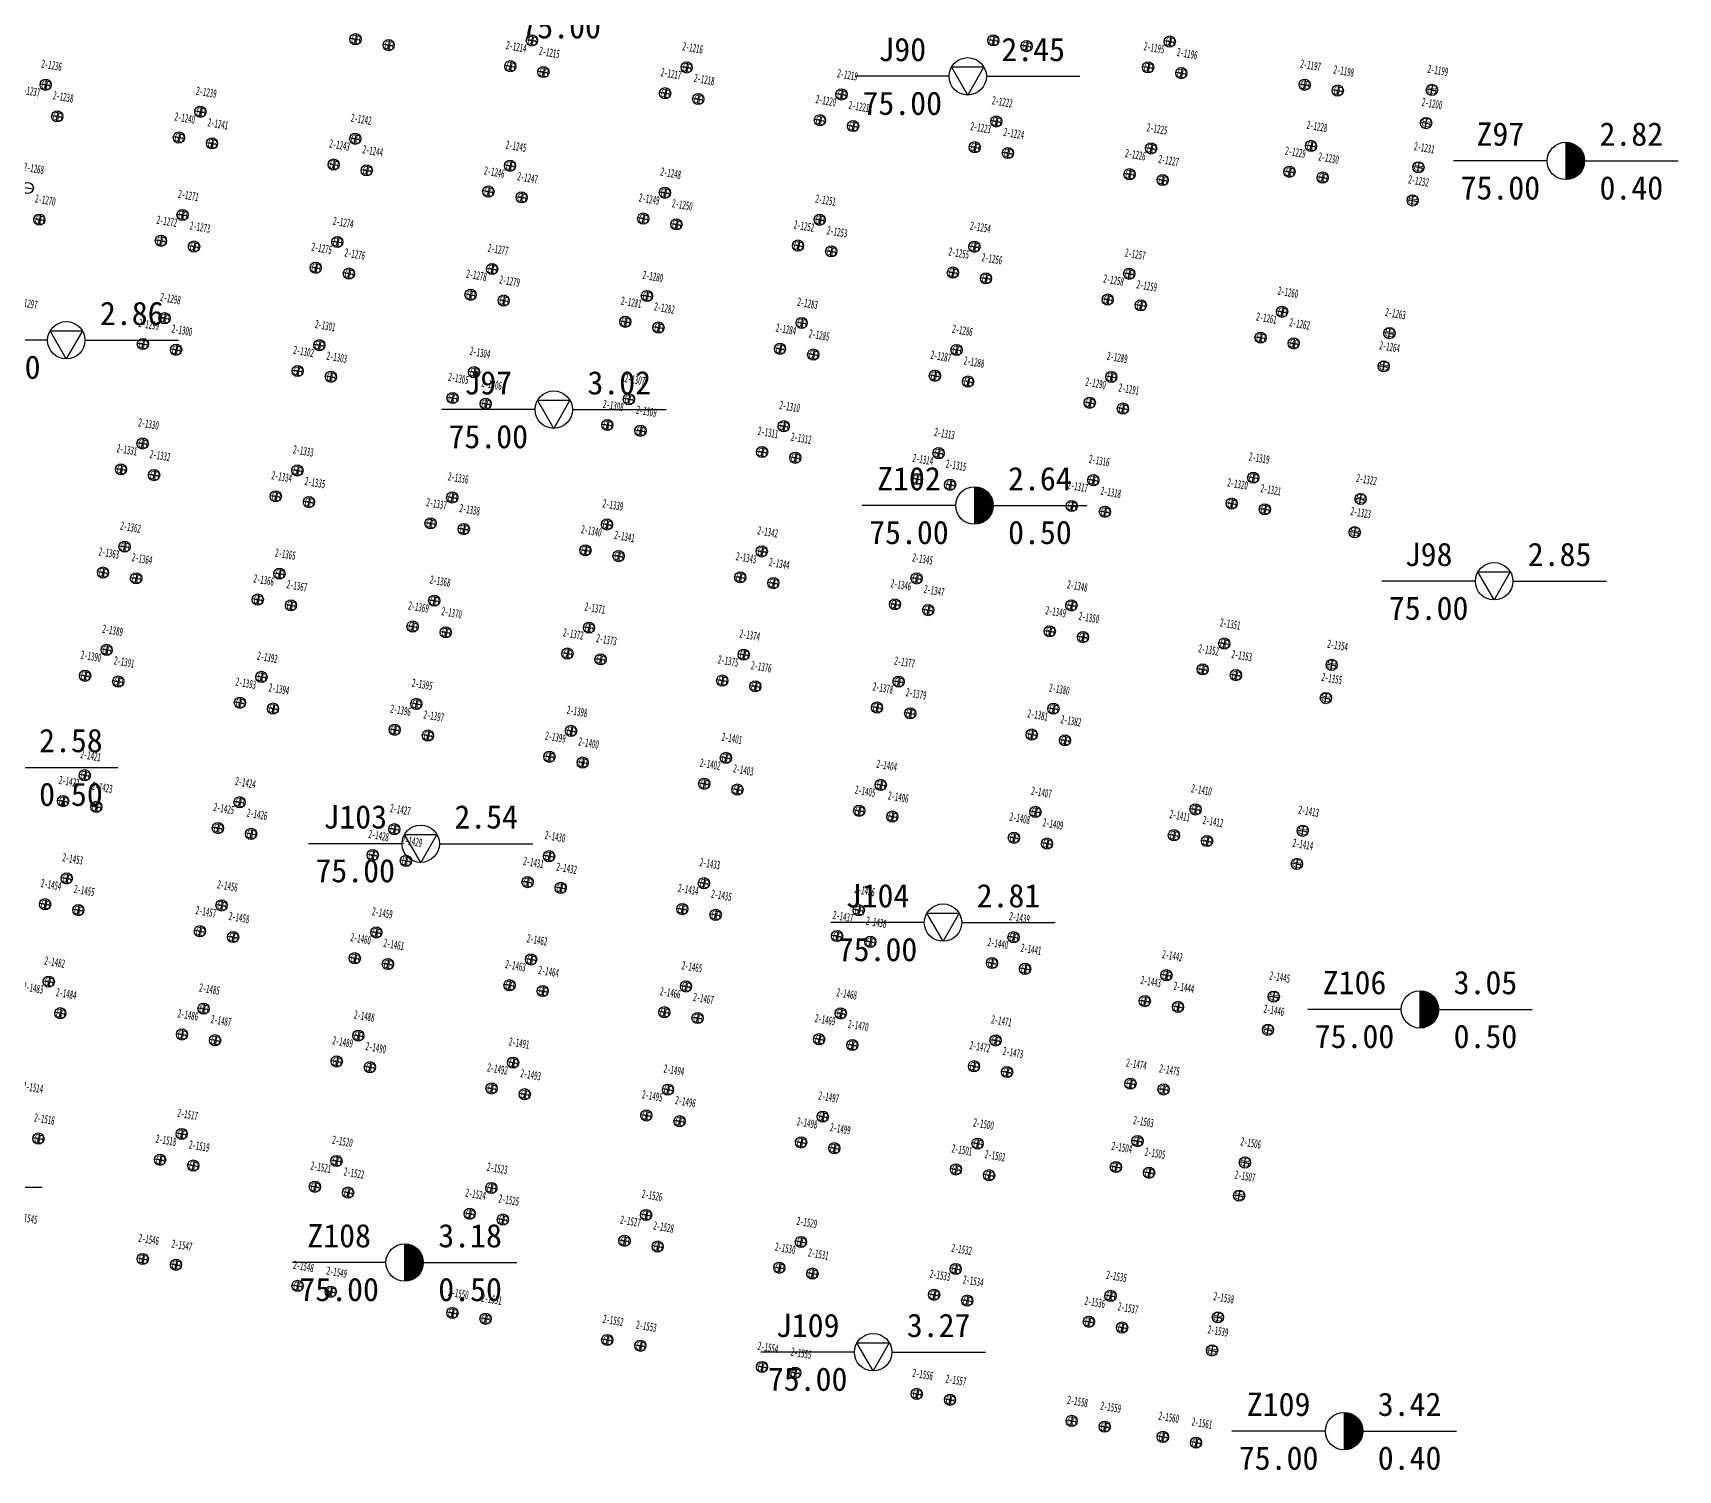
# Model space of a CAD drawing. Header units: millimetres. Extents: x 274830 to 6381169, y -2686084 to 432211.
# Drawn here: x 275245.5 to 275333.4, y 143098.9 to 143175.8 of the extents above; entities that cross this region are included whole.
import ezdxf
from ezdxf.enums import TextEntityAlignment as Align

# ---------------------------------------------------------------- set-up
doc = ezdxf.new("R2010")
doc.units = ezdxf.units.MM
doc.linetypes.add('DASHED2', pattern=[0.375, 0.25, -0.125])
doc.layers.add('_0', color=7, linetype='Continuous', lineweight=9)
doc.layers.add('ZBH', color=3, linetype='DASHED2', lineweight=20)
doc.layers.add('HOLE', color=1, linetype='Continuous')
doc.layers.add('S-FUND-PILE', color=11, linetype='Continuous')
doc.layers.add('S-ANNO-MODI-NAME', color=1, linetype='Continuous', plot=False)
doc.styles.add('ST', font='')
doc.styles.add('测量', font='', dxfattribs={"width": 0.5, "height": 600})
doc.styles.add('黑体', font='', dxfattribs={"width": 0.8})
doc.styles.get('ST').set_extended_font_data('SimSun')
doc.styles.get('测量').set_extended_font_data('SimSun')
doc.styles.get('黑体').set_extended_font_data('Microsoft YaHei')

# ---------------------------------------------------------------- blocks, each defined once
blk = doc.blocks.new('1566')
at = {"layer": 'S-FUND-PILE'}
for p, q in [((1058704, 608244), (1059304, 608244)), ((1059004, 608544), (1059004, 607944)), ((1072954, 608105), (1073554, 608105)), ((1073254, 607805), (1073254, 608405)), ((1049704, 606985), (1049704, 606385)), ((1051504, 606985), (1051504, 606385)), ((1058104, 606985), (1058104, 606385)), ((1059904, 606985), (1059904, 606385)), ((1066204, 607205), (1066804, 607205)), ((1066504, 607505), (1066504, 606905)), ((1068004, 607205), (1068604, 607205)), ((1068304, 607505), (1068304, 606905)), ((1049404, 606685), (1050004, 606685)), ((1051204, 606685), (1051804, 606685)), ((1057804, 606685), (1058404, 606685)), ((1059604, 606685), (1060204, 606685)), ((1072954, 606305), (1073554, 606305)), ((1073254, 606005), (1073254, 606605)), ((1067404, 604344), (1067404, 603744)), ((1073254, 603605), (1073254, 604205)), ((1067104, 604044), (1067704, 604044)), ((1072954, 603905), (1073554, 603905)), ((1025104, 602444), (1025704, 602444)), ((1025404, 602744), (1025404, 602144)), ((1033504, 602444), (1034104, 602444)), ((1033804, 602744), (1033804, 602144)), ((1041904, 602444), (1042504, 602444)), ((1042204, 602744), (1042204, 602144)), ((1050304, 602444), (1050904, 602444)), ((1050604, 602744), (1050604, 602144)), ((1058704, 602444), (1059304, 602444)), ((1059004, 602744), (1059004, 602144)), ((1066204, 602485), (1066804, 602485)), ((1066504, 602785), (1066504, 602185)), ((1068004, 602485), (1068604, 602485)), ((1068304, 602785), (1068304, 602185)), ((1072954, 602105), (1073554, 602105)), ((1073254, 601805), (1073254, 602405)), ((1015804, 600885), (1016404, 600885)), ((1016104, 601185), (1016104, 600585)), ((1017604, 600885), (1018204, 600885)), ((1017904, 601185), (1017904, 600585)), ((1024204, 600885), (1024804, 600885)), ((1024504, 601185), (1024504, 600585)), ((1026004, 600885), (1026604, 600885)), ((1026304, 601185), (1026304, 600585)), ((1032604, 600885), (1033204, 600885)), ((1032904, 601185), (1032904, 600585)), ((1034404, 600885), (1035004, 600885)), ((1034704, 601185), (1034704, 600585)), ((1041004, 600885), (1041604, 600885)), ((1041304, 601185), (1041304, 600585)), ((1042804, 600885), (1043404, 600885)), ((1043104, 601185), (1043104, 600585)), ((1049404, 600885), (1050004, 600885)), ((1049704, 601185), (1049704, 600585)), ((1051204, 600885), (1051804, 600885)), ((1051504, 601185), (1051504, 600585)), ((1057804, 600885), (1058404, 600885)), ((1058104, 601185), (1058104, 600585)), ((1059604, 600885), (1060204, 600885)), ((1059904, 601185), (1059904, 600585)), ((999904, 595644), (1000504, 595644)), ((1000204, 595944), (1000204, 595344)), ((1008304, 595644), (1008904, 595644)), ((1008604, 595944), (1008604, 595344)), ((1016704, 595644), (1017304, 595644)), ((1017004, 595944), (1017004, 595344)), ((1025104, 595644), (1025704, 595644)), ((1025404, 595944), (1025404, 595344)), ((1033504, 595644), (1034104, 595644)), ((1033804, 595944), (1033804, 595344)), ((1041904, 595644), (1042504, 595644)), ((1042204, 595944), (1042204, 595344)), ((1050304, 595644), (1050904, 595644)), ((1050604, 595944), (1050604, 595344)), ((1058704, 595644), (1059304, 595644)), ((1059004, 595944), (1059004, 595344)), ((1067104, 595044), (1067704, 595044)), ((1067404, 595344), (1067404, 594744)), ((1072954, 594905), (1073554, 594905)), ((1073254, 594605), (1073254, 595205)), ((1000804, 594085), (1001404, 594085)), ((1001104, 594385), (1001104, 593785)), ((1007404, 594085), (1008004, 594085)), ((1007704, 594385), (1007704, 593785)), ((1009204, 594085), (1009804, 594085)), ((1009504, 594385), (1009504, 593785)), ((1015804, 594085), (1016404, 594085)), ((1016104, 594385), (1016104, 593785)), ((1017604, 594085), (1018204, 594085)), ((1017904, 594385), (1017904, 593785)), ((1024204, 594085), (1024804, 594085)), ((1024504, 594385), (1024504, 593785)), ((1026004, 594085), (1026604, 594085)), ((1026304, 594385), (1026304, 593785)), ((1032604, 594085), (1033204, 594085)), ((1032904, 594385), (1032904, 593785)), ((1034404, 594085), (1035004, 594085)), ((1034704, 594385), (1034704, 593785)), ((1041004, 594085), (1041604, 594085)), ((1041304, 594385), (1041304, 593785)), ((1042804, 594085), (1043404, 594085)), ((1043104, 594385), (1043104, 593785)), ((1049404, 594085), (1050004, 594085)), ((1049704, 594385), (1049704, 593785)), ((1051204, 594085), (1051804, 594085)), ((1051504, 594385), (1051504, 593785)), ((1057804, 594085), (1058404, 594085)), ((1058104, 594385), (1058104, 593785)), ((1059604, 594085), (1060204, 594085)), ((1059904, 594385), (1059904, 593785)), ((1066504, 593785), (1066504, 593185)), ((1068304, 593785), (1068304, 593185)), ((1066204, 593485), (1066804, 593485)), ((1068004, 593485), (1068604, 593485)), ((1072954, 593105), (1073554, 593105)), ((1073254, 592805), (1073254, 593405)), ((1008608, 590344), (1008608, 589744)), ((1017008, 590344), (1017008, 589744)), ((1025408, 590344), (1025408, 589744)), ((1033808, 590344), (1033808, 589744)), ((1042204, 590344), (1042204, 589744)), ((1050608, 590344), (1050608, 589744)), ((1059008, 590344), (1059008, 589744)), ((999913, 590044), (1000513, 590044)), ((1008308, 590044), (1008908, 590044)), ((1016708, 590044), (1017308, 590044)), ((1025108, 590044), (1025708, 590044)), ((1033508, 590044), (1034108, 590044)), ((1041904, 590044), (1042504, 590044)), ((1050308, 590044), (1050908, 590044)), ((1058708, 590044), (1059308, 590044)), ((1000813, 588485), (1001413, 588485)), ((1001113, 588785), (1001113, 588185)), ((1007408, 588485), (1008008, 588485)), ((1007708, 588785), (1007708, 588185)), ((1009208, 588485), (1009808, 588485)), ((1009508, 588785), (1009508, 588185)), ((1015808, 588485), (1016408, 588485)), ((1016108, 588785), (1016108, 588185)), ((1017608, 588485), (1018208, 588485)), ((1017908, 588785), (1017908, 588185)), ((1024208, 588485), (1024808, 588485)), ((1024508, 588785), (1024508, 588185)), ((1026008, 588485), (1026608, 588485)), ((1026308, 588785), (1026308, 588185)), ((1032608, 588485), (1033208, 588485)), ((1032908, 588785), (1032908, 588185)), ((1034408, 588485), (1035008, 588485)), ((1034708, 588785), (1034708, 588185)), ((1041004, 588485), (1041604, 588485)), ((1041304, 588785), (1041304, 588185)), ((1042804, 588485), (1043404, 588485)), ((1043104, 588785), (1043104, 588185)), ((1049408, 588485), (1050008, 588485)), ((1049708, 588785), (1049708, 588185)), ((1051208, 588485), (1051808, 588485)), ((1051508, 588785), (1051508, 588185)), ((1057808, 588485), (1058408, 588485)), ((1058108, 588785), (1058108, 588185)), ((1059608, 588485), (1060208, 588485)), ((1059908, 588785), (1059908, 588185)), ((1067108, 586044), (1067708, 586044)), ((1067408, 586344), (1067408, 585744)), ((1072954, 585905), (1073554, 585905)), ((1073254, 585605), (1073254, 586205)), ((1008308, 584444), (1008908, 584444)), ((1008608, 584744), (1008608, 584144)), ((1016708, 584444), (1017308, 584444)), ((1017008, 584744), (1017008, 584144)), ((1025108, 584444), (1025708, 584444)), ((1025408, 584744), (1025408, 584144)), ((1033508, 584444), (1034108, 584444)), ((1033808, 584744), (1033808, 584144)), ((1041908, 584444), (1042508, 584444)), ((1042208, 584744), (1042208, 584144)), ((1050308, 584444), (1050908, 584444)), ((1050608, 584744), (1050608, 584144)), ((1058708, 584444), (1059308, 584444)), ((1059008, 584744), (1059008, 584144)), ((1066208, 584485), (1066808, 584485)), ((1066508, 584785), (1066508, 584185)), ((1068008, 584485), (1068608, 584485)), ((1068308, 584785), (1068308, 584185)), ((1072954, 584105), (1073554, 584105)), ((1073254, 583805), (1073254, 584405)), ((1007708, 583185), (1007708, 582585)), ((1009508, 583185), (1009508, 582585)), ((1016108, 583185), (1016108, 582585)), ((1017908, 583185), (1017908, 582585)), ((1024508, 583185), (1024508, 582585)), ((1026308, 583185), (1026308, 582585)), ((1032908, 583185), (1032908, 582585)), ((1034708, 583185), (1034708, 582585)), ((1041308, 583185), (1041308, 582585)), ((1043108, 583185), (1043108, 582585)), ((1049708, 583185), (1049708, 582585)), ((1051508, 583185), (1051508, 582585)), ((1058108, 583185), (1058108, 582585)), ((1059908, 583185), (1059908, 582585)), ((1007408, 582885), (1008008, 582885)), ((1009208, 582885), (1009808, 582885)), ((1015808, 582885), (1016408, 582885)), ((1017608, 582885), (1018208, 582885)), ((1024208, 582885), (1024808, 582885)), ((1026008, 582885), (1026608, 582885)), ((1032608, 582885), (1033208, 582885)), ((1034408, 582885), (1035008, 582885)), ((1041008, 582885), (1041608, 582885)), ((1042808, 582885), (1043408, 582885)), ((1049408, 582885), (1050008, 582885)), ((1051208, 582885), (1051808, 582885)), ((1057808, 582885), (1058408, 582885)), ((1059608, 582885), (1060208, 582885)), ((1008604, 577944), (1008604, 577344)), ((1017004, 577944), (1017004, 577344)), ((1025404, 577944), (1025404, 577344)), ((1033804, 577944), (1033804, 577344)), ((1042204, 577944), (1042204, 577344)), ((1050604, 577944), (1050604, 577344)), ((1059004, 577944), (1059004, 577344)), ((1008304, 577644), (1008904, 577644)), ((1016704, 577644), (1017304, 577644)), ((1025104, 577644), (1025704, 577644)), ((1033504, 577644), (1034104, 577644)), ((1041904, 577644), (1042504, 577644)), ((1050304, 577644), (1050904, 577644)), ((1058704, 577644), (1059304, 577644)), ((1067104, 577044), (1067704, 577044)), ((1067404, 577344), (1067404, 576744)), ((1073254, 576605), (1073254, 577205)), ((1007404, 576085), (1008004, 576085)), ((1007704, 576385), (1007704, 575785)), ((1009204, 576085), (1009804, 576085)), ((1009504, 576385), (1009504, 575785)), ((1015804, 576085), (1016404, 576085)), ((1016104, 576385), (1016104, 575785)), ((1017604, 576085), (1018204, 576085)), ((1017904, 576385), (1017904, 575785)), ((1024204, 576085), (1024804, 576085)), ((1024504, 576385), (1024504, 575785)), ((1026004, 576085), (1026604, 576085)), ((1026304, 576385), (1026304, 575785)), ((1032604, 576085), (1033204, 576085)), ((1032904, 576385), (1032904, 575785)), ((1034404, 576085), (1035004, 576085)), ((1034704, 576385), (1034704, 575785)), ((1041004, 576085), (1041604, 576085)), ((1041304, 576385), (1041304, 575785)), ((1042804, 576085), (1043404, 576085)), ((1043104, 576385), (1043104, 575785)), ((1049404, 576085), (1050004, 576085)), ((1049704, 576385), (1049704, 575785)), ((1051204, 576085), (1051804, 576085)), ((1051504, 576385), (1051504, 575785)), ((1057804, 576085), (1058404, 576085)), ((1058104, 576385), (1058104, 575785)), ((1059604, 576085), (1060204, 576085)), ((1059904, 576385), (1059904, 575785)), ((1072954, 576905), (1073554, 576905)), ((1066204, 575485), (1066804, 575485)), ((1066504, 575785), (1066504, 575185)), ((1068004, 575485), (1068604, 575485)), ((1068304, 575785), (1068304, 575185)), ((1073254, 574805), (1073254, 575405)), ((1072954, 575105), (1073554, 575105)), ((1008304, 572044), (1008904, 572044)), ((1008604, 572344), (1008604, 571744)), ((1016704, 572044), (1017304, 572044)), ((1017004, 572344), (1017004, 571744)), ((1025104, 572044), (1025704, 572044)), ((1025404, 572344), (1025404, 571744)), ((1033504, 572044), (1034104, 572044)), ((1033804, 572344), (1033804, 571744)), ((1041904, 572044), (1042504, 572044)), ((1042204, 572344), (1042204, 571744)), ((1050304, 572044), (1050904, 572044)), ((1050604, 572344), (1050604, 571744)), ((1058704, 572044), (1059304, 572044)), ((1059004, 572344), (1059004, 571744)), ((1007704, 570785), (1007704, 570185)), ((1009504, 570785), (1009504, 570185)), ((1016104, 570785), (1016104, 570185)), ((1017904, 570785), (1017904, 570185)), ((1024504, 570785), (1024504, 570185)), ((1026304, 570785), (1026304, 570185)), ((1032904, 570785), (1032904, 570185)), ((1034704, 570785), (1034704, 570185)), ((1041304, 570785), (1041304, 570185)), ((1043104, 570785), (1043104, 570185)), ((1049704, 570785), (1049704, 570185)), ((1051504, 570785), (1051504, 570185)), ((1058104, 570785), (1058104, 570185)), ((1059904, 570785), (1059904, 570185)), ((1007404, 570485), (1008004, 570485)), ((1009204, 570485), (1009804, 570485)), ((1015804, 570485), (1016404, 570485)), ((1017604, 570485), (1018204, 570485)), ((1024204, 570485), (1024804, 570485)), ((1026004, 570485), (1026604, 570485)), ((1032604, 570485), (1033204, 570485)), ((1034404, 570485), (1035004, 570485)), ((1041004, 570485), (1041604, 570485)), ((1042804, 570485), (1043404, 570485)), ((1049404, 570485), (1050004, 570485)), ((1051204, 570485), (1051804, 570485)), ((1057804, 570485), (1058404, 570485)), ((1059604, 570485), (1060204, 570485)), ((1067413, 568344), (1067413, 567744)), ((1073254, 567605), (1073254, 568205)), ((1067113, 568044), (1067713, 568044)), ((1072954, 567905), (1073554, 567905)), ((1008308, 566444), (1008908, 566444)), ((1008608, 566744), (1008608, 566144)), ((1016708, 566444), (1017308, 566444)), ((1017008, 566744), (1017008, 566144)), ((1025108, 566444), (1025708, 566444)), ((1025408, 566744), (1025408, 566144)), ((1033508, 566444), (1034108, 566444)), ((1033808, 566744), (1033808, 566144)), ((1041908, 566444), (1042508, 566444)), ((1042208, 566744), (1042208, 566144)), ((1050313, 566444), (1050913, 566444)), ((1050613, 566744), (1050613, 566144)), ((1058708, 566444), (1059308, 566444)), ((1059008, 566744), (1059008, 566144)), ((1066213, 566485), (1066813, 566485)), ((1066513, 566785), (1066513, 566185)), ((1068013, 566485), (1068613, 566485)), ((1068313, 566785), (1068313, 566185)), ((1073254, 565805), (1073254, 566405)), ((1072954, 566105), (1073554, 566105)), ((1007408, 564885), (1008008, 564885)), ((1007708, 565185), (1007708, 564585)), ((1009208, 564885), (1009808, 564885)), ((1009508, 565185), (1009508, 564585)), ((1015808, 564885), (1016408, 564885)), ((1016108, 565185), (1016108, 564585)), ((1017608, 564885), (1018208, 564885)), ((1017908, 565185), (1017908, 564585)), ((1024208, 564885), (1024808, 564885)), ((1024508, 565185), (1024508, 564585)), ((1026008, 564885), (1026608, 564885)), ((1026308, 565185), (1026308, 564585)), ((1032608, 564885), (1033208, 564885)), ((1032908, 565185), (1032908, 564585)), ((1034408, 564885), (1035008, 564885)), ((1034708, 565185), (1034708, 564585)), ((1041008, 564885), (1041608, 564885)), ((1041308, 565185), (1041308, 564585)), ((1042808, 564885), (1043408, 564885)), ((1043108, 565185), (1043108, 564585)), ((1049413, 564885), (1050013, 564885)), ((1049713, 565185), (1049713, 564585)), ((1051213, 564885), (1051813, 564885)), ((1051513, 565185), (1051513, 564585)), ((1057808, 564885), (1058408, 564885)), ((1058108, 565185), (1058108, 564585)), ((1059608, 564885), (1060208, 564885)), ((1059908, 565185), (1059908, 564585)), ((1008304, 559644), (1008904, 559644)), ((1008604, 559944), (1008604, 559344)), ((1016704, 559644), (1017304, 559644)), ((1017004, 559944), (1017004, 559344)), ((1025104, 559644), (1025704, 559644)), ((1025404, 559944), (1025404, 559344)), ((1033504, 559644), (1034104, 559644)), ((1033804, 559944), (1033804, 559344)), ((1041904, 559644), (1042504, 559644)), ((1042204, 559944), (1042204, 559344)), ((1050304, 559644), (1050904, 559644)), ((1050604, 559944), (1050604, 559344)), ((1058704, 559644), (1059304, 559644)), ((1059004, 559944), (1059004, 559344)), ((1067404, 559344), (1067404, 558744)), ((1067104, 559044), (1067704, 559044)), ((1072954, 558905), (1073554, 558905)), ((1073254, 558605), (1073254, 559205)), ((1007404, 558085), (1008004, 558085)), ((1007704, 558385), (1007704, 557785)), ((1009204, 558085), (1009804, 558085)), ((1009504, 558385), (1009504, 557785)), ((1015804, 558085), (1016404, 558085)), ((1016104, 558385), (1016104, 557785)), ((1017604, 558085), (1018204, 558085)), ((1017904, 558385), (1017904, 557785)), ((1024204, 558085), (1024804, 558085)), ((1024504, 558385), (1024504, 557785)), ((1026004, 558085), (1026604, 558085)), ((1026304, 558385), (1026304, 557785)), ((1032604, 558085), (1033204, 558085)), ((1032904, 558385), (1032904, 557785)), ((1034404, 558085), (1035004, 558085)), ((1034704, 558385), (1034704, 557785)), ((1041004, 558085), (1041604, 558085)), ((1041304, 558385), (1041304, 557785)), ((1042804, 558085), (1043404, 558085)), ((1043104, 558385), (1043104, 557785)), ((1049404, 558085), (1050004, 558085)), ((1049704, 558385), (1049704, 557785)), ((1051204, 558085), (1051804, 558085)), ((1051504, 558385), (1051504, 557785)), ((1057804, 558085), (1058404, 558085)), ((1058104, 558385), (1058104, 557785)), ((1059604, 558085), (1060204, 558085)), ((1059904, 558385), (1059904, 557785)), ((1066504, 557785), (1066504, 557185)), ((1068304, 557785), (1068304, 557185)), ((1066204, 557485), (1066804, 557485)), ((1068004, 557485), (1068604, 557485)), ((1072954, 557105), (1073554, 557105)), ((1073254, 556805), (1073254, 557405)), ((1008604, 554344), (1008604, 553744)), ((1017004, 554344), (1017004, 553744)), ((1025404, 554344), (1025404, 553744)), ((1033804, 554344), (1033804, 553744)), ((1042204, 554344), (1042204, 553744)), ((1050604, 554344), (1050604, 553744)), ((1059004, 554344), (1059004, 553744)), ((1008304, 554044), (1008904, 554044)), ((1016704, 554044), (1017304, 554044)), ((1025104, 554044), (1025704, 554044)), ((1033504, 554044), (1034104, 554044)), ((1041904, 554044), (1042504, 554044)), ((1050304, 554044), (1050904, 554044)), ((1058704, 554044), (1059304, 554044)), ((1066504, 553305), (1066504, 552705)), ((1068304, 553305), (1068304, 552705)), ((1007404, 552485), (1008004, 552485)), ((1007704, 552785), (1007704, 552185)), ((1009204, 552485), (1009804, 552485)), ((1009504, 552785), (1009504, 552185)), ((1015804, 552485), (1016404, 552485)), ((1016104, 552785), (1016104, 552185)), ((1017604, 552485), (1018204, 552485)), ((1017904, 552785), (1017904, 552185)), ((1024204, 552485), (1024804, 552485)), ((1024504, 552785), (1024504, 552185)), ((1026004, 552485), (1026604, 552485)), ((1026304, 552785), (1026304, 552185)), ((1032604, 552485), (1033204, 552485)), ((1032904, 552785), (1032904, 552185)), ((1034404, 552485), (1035004, 552485)), ((1034704, 552785), (1034704, 552185)), ((1041004, 552485), (1041604, 552485)), ((1041304, 552785), (1041304, 552185)), ((1042804, 552485), (1043404, 552485)), ((1043104, 552785), (1043104, 552185)), ((1049404, 552485), (1050004, 552485)), ((1049704, 552785), (1049704, 552185)), ((1051204, 552485), (1051804, 552485)), ((1051504, 552785), (1051504, 552185)), ((1057804, 552485), (1058404, 552485)), ((1058104, 552785), (1058104, 552185)), ((1059604, 552485), (1060204, 552485)), ((1059904, 552785), (1059904, 552185)), ((1066204, 553005), (1066804, 553005)), ((1068004, 553005), (1068604, 553005)), ((1067104, 550044), (1067704, 550044)), ((1067404, 550344), (1067404, 549744)), ((1072954, 549905), (1073554, 549905)), ((1073254, 549605), (1073254, 550205)), ((1066504, 548785), (1066504, 548185)), ((1068304, 548785), (1068304, 548185)), ((1008304, 548444), (1008904, 548444)), ((1008604, 548744), (1008604, 548144)), ((1016704, 548444), (1017304, 548444)), ((1017004, 548744), (1017004, 548144)), ((1025104, 548444), (1025704, 548444)), ((1025404, 548744), (1025404, 548144)), ((1033504, 548444), (1034104, 548444)), ((1033804, 548744), (1033804, 548144)), ((1041904, 548444), (1042504, 548444)), ((1042204, 548744), (1042204, 548144)), ((1050304, 548444), (1050904, 548444)), ((1050604, 548744), (1050604, 548144)), ((1058704, 548444), (1059304, 548444)), ((1059004, 548744), (1059004, 548144)), ((1066204, 548485), (1066804, 548485)), ((1068004, 548485), (1068604, 548485)), ((1072954, 548105), (1073554, 548105)), ((1073254, 547805), (1073254, 548405)), ((1009504, 547185), (1009504, 546585)), ((1016104, 547185), (1016104, 546585)), ((1017904, 547185), (1017904, 546585)), ((1024504, 547185), (1024504, 546585)), ((1026304, 547185), (1026304, 546585)), ((1032904, 547185), (1032904, 546585)), ((1034704, 547185), (1034704, 546585)), ((1041304, 547185), (1041304, 546585)), ((1043104, 547185), (1043104, 546585)), ((1049704, 547185), (1049704, 546585)), ((1051504, 547185), (1051504, 546585)), ((1058104, 547185), (1058104, 546585)), ((1059904, 547185), (1059904, 546585)), ((1009204, 546885), (1009804, 546885)), ((1015804, 546885), (1016404, 546885)), ((1017604, 546885), (1018204, 546885)), ((1024204, 546885), (1024804, 546885)), ((1026004, 546885), (1026604, 546885)), ((1032604, 546885), (1033204, 546885)), ((1034404, 546885), (1035004, 546885)), ((1041004, 546885), (1041604, 546885)), ((1042804, 546885), (1043404, 546885)), ((1049404, 546885), (1050004, 546885)), ((1051204, 546885), (1051804, 546885)), ((1057804, 546885), (1058404, 546885)), ((1059604, 546885), (1060204, 546885)), ((1017004, 541944), (1017004, 541344)), ((1025404, 541944), (1025404, 541344)), ((1033804, 541944), (1033804, 541344)), ((1042204, 541944), (1042204, 541344)), ((1050604, 541944), (1050604, 541344)), ((1059004, 541944), (1059004, 541344)), ((1067404, 541944), (1067404, 541344)), ((1073254, 541205), (1073254, 541805)), ((1016704, 541644), (1017304, 541644)), ((1025104, 541644), (1025704, 541644)), ((1033504, 541644), (1034104, 541644)), ((1041904, 541644), (1042504, 541644)), ((1050304, 541644), (1050904, 541644)), ((1058704, 541644), (1059304, 541644)), ((1067104, 541644), (1067704, 541644)), ((1072954, 541505), (1073554, 541505)), ((1009204, 540085), (1009804, 540085)), ((1009504, 540385), (1009504, 539785)), ((1015804, 540085), (1016404, 540085)), ((1016104, 540385), (1016104, 539785)), ((1017604, 540085), (1018204, 540085)), ((1017904, 540385), (1017904, 539785)), ((1024204, 540085), (1024804, 540085)), ((1024504, 540385), (1024504, 539785)), ((1026004, 540085), (1026604, 540085)), ((1026304, 540385), (1026304, 539785)), ((1032604, 540085), (1033204, 540085)), ((1032904, 540385), (1032904, 539785)), ((1034404, 540085), (1035004, 540085)), ((1034704, 540385), (1034704, 539785)), ((1041004, 540085), (1041604, 540085)), ((1041304, 540385), (1041304, 539785)), ((1042804, 540085), (1043404, 540085)), ((1043104, 540385), (1043104, 539785)), ((1049404, 540085), (1050004, 540085)), ((1049704, 540385), (1049704, 539785)), ((1051204, 540085), (1051804, 540085)), ((1051504, 540385), (1051504, 539785)), ((1057804, 540085), (1058404, 540085)), ((1058104, 540385), (1058104, 539785)), ((1059604, 540085), (1060204, 540085)), ((1059904, 540385), (1059904, 539785)), ((1066204, 540085), (1066804, 540085)), ((1066504, 540385), (1066504, 539785)), ((1068004, 540085), (1068604, 540085)), ((1068304, 540385), (1068304, 539785)), ((1073254, 539405), (1073254, 540005)), ((1072954, 539705), (1073554, 539705)), ((1016104, 535005), (1016104, 534405)), ((1017904, 535005), (1017904, 534405)), ((1024504, 535005), (1024504, 534405)), ((1026304, 535005), (1026304, 534405)), ((1032904, 535004), (1032904, 534404)), ((1034704, 535004), (1034704, 534404)), ((1041304, 535004), (1041304, 534404)), ((1043104, 535004), (1043104, 534404)), ((1049704, 535004), (1049704, 534404)), ((1051504, 535004), (1051504, 534404)), ((1058104, 535005), (1058104, 534405)), ((1059904, 535005), (1059904, 534405)), ((1066504, 535005), (1066504, 534405)), ((1068304, 535005), (1068304, 534405)), ((1071454, 535005), (1071454, 534405)), ((1073254, 535005), (1073254, 534405)), ((1015804, 534705), (1016404, 534705)), ((1017604, 534705), (1018204, 534705)), ((1024204, 534705), (1024804, 534705)), ((1026004, 534705), (1026604, 534705)), ((1032604, 534704), (1033204, 534704)), ((1034404, 534704), (1035004, 534704)), ((1041004, 534704), (1041604, 534704)), ((1042804, 534704), (1043404, 534704)), ((1049404, 534704), (1050004, 534704)), ((1051204, 534704), (1051804, 534704)), ((1057804, 534705), (1058404, 534705)), ((1059604, 534705), (1060204, 534705)), ((1066204, 534705), (1066804, 534705)), ((1068004, 534705), (1068604, 534705)), ((1071154, 534705), (1071754, 534705)), ((1072954, 534705), (1073554, 534705))]:
    blk.add_line(p, q, dxfattribs=at)
for centre in [(1059004, 608244), (1073254, 608105), (1049704, 606685), (1051504, 606685), (1058104, 606685), (1059904, 606685), (1066504, 607205), (1068304, 607205), (1073254, 606305), (1067404, 604044), (1073254, 603905), (1025404, 602444), (1033804, 602444), (1042204, 602444), (1050604, 602444), (1059004, 602444), (1066504, 602485), (1068304, 602485), (1073254, 602105), (1016104, 600885), (1017904, 600885), (1024504, 600885), (1026304, 600885), (1032904, 600885), (1034704, 600885), (1041304, 600885), (1043104, 600885), (1049704, 600885), (1051504, 600885), (1058104, 600885), (1059904, 600885), (1000204, 595644), (1008604, 595644), (1017004, 595644), (1025404, 595644), (1033804, 595644), (1042204, 595644), (1050604, 595644), (1059004, 595644), (1067404, 595044), (1073254, 594905), (1001104, 594085), (1007704, 594085), (1009504, 594085), (1016104, 594085), (1017904, 594085), (1024504, 594085), (1026304, 594085), (1032904, 594085), (1034704, 594085), (1041304, 594085), (1043104, 594085), (1049704, 594085), (1051504, 594085), (1058104, 594085), (1059904, 594085), (1066504, 593485), (1068304, 593485), (1073254, 593105), (1000213, 590044), (1008608, 590044), (1017008, 590044), (1025408, 590044), (1033808, 590044), (1042204, 590044), (1050608, 590044), (1059008, 590044), (1001113, 588485), (1007708, 588485), (1009508, 588485), (1016108, 588485), (1017908, 588485), (1024508, 588485), (1026308, 588485), (1032908, 588485), (1034708, 588485), (1041304, 588485), (1043104, 588485), (1049708, 588485), (1051508, 588485), (1058108, 588485), (1059908, 588485), (1067408, 586044), (1073254, 585905), (1008608, 584444), (1017008, 584444), (1025408, 584444), (1033808, 584444), (1042208, 584444), (1050608, 584444), (1059008, 584444), (1066508, 584485), (1068308, 584485), (1073254, 584105), (1007708, 582885), (1009508, 582885), (1016108, 582885), (1017908, 582885), (1024508, 582885), (1026308, 582885), (1032908, 582885), (1034708, 582885), (1041308, 582885), (1043108, 582885), (1049708, 582885), (1051508, 582885), (1058108, 582885), (1059908, 582885), (1008604, 577644), (1017004, 577644), (1025404, 577644), (1033804, 577644), (1042204, 577644), (1050604, 577644), (1059004, 577644), (1067404, 577044), (1073254, 576905), (1007704, 576085), (1009504, 576085), (1016104, 576085), (1017904, 576085), (1024504, 576085), (1026304, 576085), (1032904, 576085), (1034704, 576085), (1041304, 576085), (1043104, 576085), (1049704, 576085), (1051504, 576085), (1058104, 576085), (1059904, 576085), (1066504, 575485), (1068304, 575485), (1073254, 575105), (1008604, 572044), (1017004, 572044), (1025404, 572044), (1033804, 572044), (1042204, 572044), (1050604, 572044), (1059004, 572044), (1007704, 570485), (1009504, 570485), (1016104, 570485), (1017904, 570485), (1024504, 570485), (1026304, 570485), (1032904, 570485), (1034704, 570485), (1041304, 570485), (1043104, 570485), (1049704, 570485), (1051504, 570485), (1058104, 570485), (1059904, 570485), (1067413, 568044), (1073254, 567905), (1008608, 566444), (1017008, 566444), (1025408, 566444), (1033808, 566444), (1042208, 566444), (1050613, 566444), (1059008, 566444), (1066513, 566485), (1068313, 566485), (1073254, 566105), (1007708, 564885), (1009508, 564885), (1016108, 564885), (1017908, 564885), (1024508, 564885), (1026308, 564885), (1032908, 564885), (1034708, 564885), (1041308, 564885), (1043108, 564885), (1049713, 564885), (1051513, 564885), (1058108, 564885), (1059908, 564885), (1008604, 559644), (1017004, 559644), (1025404, 559644), (1033804, 559644), (1042204, 559644), (1050604, 559644), (1059004, 559644), (1067404, 559044), (1073254, 558905), (1007704, 558085), (1009504, 558085), (1016104, 558085), (1017904, 558085), (1024504, 558085), (1026304, 558085), (1032904, 558085), (1034704, 558085), (1041304, 558085), (1043104, 558085), (1049704, 558085), (1051504, 558085), (1058104, 558085), (1059904, 558085), (1066504, 557485), (1068304, 557485), (1073254, 557105), (1008604, 554044), (1017004, 554044), (1025404, 554044), (1033804, 554044), (1042204, 554044), (1050604, 554044), (1059004, 554044), (1066504, 553005), (1068304, 553005), (1007704, 552485), (1009504, 552485), (1016104, 552485), (1017904, 552485), (1024504, 552485), (1026304, 552485), (1032904, 552485), (1034704, 552485), (1041304, 552485), (1043104, 552485), (1049704, 552485), (1051504, 552485), (1058104, 552485), (1059904, 552485), (1067404, 550044), (1073254, 549905), (1066504, 548485), (1068304, 548485), (1008604, 548444), (1017004, 548444), (1025404, 548444), (1033804, 548444), (1042204, 548444), (1050604, 548444), (1059004, 548444), (1073254, 548105), (1009504, 546885), (1016104, 546885), (1017904, 546885), (1024504, 546885), (1026304, 546885), (1032904, 546885), (1034704, 546885), (1041304, 546885), (1043104, 546885), (1049704, 546885), (1051504, 546885), (1058104, 546885), (1059904, 546885), (1017004, 541644), (1025404, 541644), (1033804, 541644), (1042204, 541644), (1050604, 541644), (1059004, 541644), (1067404, 541644), (1073254, 541505), (1009504, 540085), (1016104, 540085), (1017904, 540085), (1024504, 540085), (1026304, 540085), (1032904, 540085), (1034704, 540085), (1041304, 540085), (1043104, 540085), (1049704, 540085), (1051504, 540085), (1058104, 540085), (1059904, 540085), (1066504, 540085), (1068304, 540085), (1073254, 539705), (1016104, 534705), (1017904, 534705), (1024504, 534705), (1026304, 534705), (1032904, 534704), (1034704, 534704), (1041304, 534704), (1043104, 534704), (1049704, 534704), (1051504, 534704), (1058104, 534705), (1059904, 534705), (1066504, 534705), (1068304, 534705), (1071454, 534705), (1073254, 534705)]:
    blk.add_circle(centre, 300, dxfattribs=at)
at = {"layer": 'S-FUND-PILE', "style": '黑体', "width": 0.7}
for p in [(1058783, 608010), (1049483, 606450), (1051283, 606450), (1057883, 606450), (1059683, 606450), (1066283, 606970), (1068083, 606970), (1067183, 603810), (1025183, 602210), (1033583, 602210), (1041983, 602210), (1050383, 602210), (1058783, 602210), (1066283, 602250), (1068083, 602250), (1015883, 600650), (1017683, 600650), (1024283, 600650), (1026083, 600650), (1032683, 600650), (1034483, 600650), (1041083, 600650), (1042883, 600650), (1049483, 600650), (1051283, 600650), (1057883, 600650), (1059683, 600650), (999983, 595410), (1008383, 595410), (1016783, 595410), (1025183, 595410), (1033582, 595410), (1041982, 595410), (1050383, 595410), (1058783, 595410), (1067183, 594810), (1000883, 593850), (1007483, 593850), (1009283, 593850), (1015883, 593850), (1017683, 593850), (1024283, 593850), (1026083, 593850), (1032682, 593850), (1034482, 593850), (1041082, 593850), (1042882, 593850), (1049483, 593850), (1051283, 593850), (1057883, 593850), (1059683, 593850), (1066283, 593250), (1068083, 593250), (1008386, 589810), (1016786, 589810), (1025186, 589810), (1033586, 589810), (1041982, 589810), (1050386, 589810), (1058786, 589810), (1000892, 588250), (1007486, 588250), (1009286, 588250), (1015886, 588250), (1017686, 588250), (1024286, 588250), (1026086, 588250), (1032686, 588250), (1034486, 588250), (1041082, 588250), (1042882, 588250), (1049486, 588250), (1051286, 588250), (1057886, 588250), (1059686, 588250), (1067186, 585810), (1008386, 584210), (1016786, 584210), (1025186, 584210), (1033586, 584210), (1041986, 584210), (1050386, 584210), (1058786, 584210), (1066286, 584250), (1068086, 584250), (1007486, 582650), (1009286, 582650), (1015886, 582650), (1017686, 582650), (1024286, 582650), (1026086, 582650), (1032686, 582650), (1034486, 582650), (1041086, 582650), (1042886, 582650), (1049486, 582650), (1051286, 582650), (1057886, 582650), (1059686, 582650), (1008383, 577410), (1016783, 577410), (1025183, 577410), (1033583, 577410), (1041983, 577410), (1050383, 577410), (1058783, 577410), (1067183, 576810), (1007483, 575850), (1009283, 575850), (1015883, 575850), (1017683, 575850), (1024283, 575850), (1026083, 575850), (1032683, 575850), (1034483, 575850), (1041083, 575850), (1042883, 575850), (1049483, 575850), (1051283, 575850), (1057883, 575850), (1059683, 575850), (1066283, 575250), (1068083, 575250), (1008383, 571810), (1016783, 571810), (1025183, 571810), (1033583, 571810), (1041983, 571810), (1050383, 571810), (1058783, 571810), (1007483, 570250), (1009283, 570250), (1015883, 570250), (1017683, 570250), (1024283, 570250), (1026083, 570250), (1032683, 570250), (1034483, 570250), (1041083, 570250), (1042883, 570250), (1049483, 570250), (1051283, 570250), (1057883, 570250), (1059683, 570250), (1067192, 567810), (1008386, 566210), (1016786, 566210), (1025186, 566210), (1033586, 566210), (1041986, 566210), (1050392, 566210), (1058786, 566210), (1066292, 566250), (1068092, 566250), (1007486, 564650), (1009286, 564650), (1015886, 564650), (1017686, 564650), (1024286, 564650), (1026086, 564650), (1032686, 564650), (1034486, 564650), (1041086, 564650), (1042886, 564650), (1049492, 564650), (1051292, 564650), (1057886, 564650), (1059686, 564650), (1008383, 559410), (1016783, 559410), (1025183, 559410), (1033583, 559410), (1041983, 559410), (1050383, 559410), (1058783, 559410), (1067183, 558810), (1007483, 557850), (1009283, 557850), (1015883, 557850), (1017683, 557850), (1024283, 557850), (1026083, 557850), (1032683, 557850), (1034483, 557850), (1041083, 557850), (1042883, 557850), (1049483, 557850), (1051283, 557850), (1057883, 557850), (1059683, 557850), (1066283, 557250), (1068083, 557250), (1008383, 553810), (1016783, 553810), (1025183, 553810), (1033583, 553810), (1041983, 553810), (1050383, 553810), (1058783, 553810), (1066283, 552770), (1068083, 552770), (1007483, 552250), (1009283, 552250), (1015883, 552250), (1017683, 552250), (1024283, 552250), (1026083, 552250), (1032683, 552250), (1034483, 552250), (1041083, 552250), (1042883, 552250), (1049483, 552250), (1051283, 552250), (1057883, 552250), (1059683, 552250), (1067183, 549810), (1008383, 548210), (1016783, 548210), (1025183, 548210), (1033583, 548210), (1041983, 548210), (1050383, 548210), (1058783, 548210), (1066283, 548250), (1068083, 548250), (1009283, 546650), (1015883, 546650), (1017683, 546650), (1024283, 546650), (1026083, 546650), (1032683, 546650), (1034483, 546650), (1041083, 546650), (1042883, 546650), (1049483, 546650), (1051283, 546650), (1057883, 546650), (1059683, 546650), (1016783, 541410), (1025183, 541410), (1033583, 541410), (1041983, 541410), (1050383, 541410), (1058783, 541410), (1067183, 541410), (1009283, 539850), (1015883, 539850), (1017683, 539850), (1024283, 539850), (1026083, 539850), (1032683, 539850), (1034483, 539850), (1041083, 539850), (1042883, 539850), (1049483, 539850), (1051283, 539850), (1057883, 539850), (1059683, 539850), (1066283, 539850), (1068083, 539850), (1015883, 534470), (1017683, 534470), (1024283, 534470), (1026083, 534470), (1032683, 534470), (1034483, 534470), (1041083, 534470), (1042883, 534470), (1049483, 534470), (1051283, 534470), (1057883, 534470), (1059683, 534470), (1066283, 534470), (1068083, 534470), (1071233, 534470), (1073033, 534470)]:
    blk.add_text('6B', height=450, dxfattribs=at).set_placement(p)
for p in [(1073489, 607883), (1073489, 606083), (1073489, 603683), (1073489, 601883), (1073489, 594683), (1073489, 592883), (1073489, 585683), (1073489, 583883), (1073489, 576683), (1073489, 574883), (1073489, 567683), (1073489, 565883), (1073489, 558683), (1073489, 556883), (1073489, 549683), (1073489, 547883), (1073489, 541283), (1073489, 539483)]:
    blk.add_text('6B', height=450, rotation=90, dxfattribs=at).set_placement(p)
blk = doc.blocks.new('H_sam_hole')
blk.add_line((0, 2), (0, -2))
at = {"const_width": 2}
blk.add_lwpolyline([(0, -1, 0.414214), (1, 0, 0.414214), (0, 1, 1)], format="xyb", dxfattribs=at)
blk.add_circle((0, 0), 2)
blk = doc.blocks.new('H_cpt_hole')
for p, q in [((-1.73, 1), (1.73, 1)), ((0, -2), (-1.73, 1)), ((1.73, 1), (0, -2))]:
    blk.add_line(p, q)
blk.add_circle((0, 0), 2)
blk = doc.blocks.new('A$C7E34312C')
at = {"layer": 'HOLE', "linetype": 'Continuous'}
for points in [[(458.594, -91.214), (453.594, -91.214)], [(460.594, -91.214), (465.594, -91.214)], [(490.567, -95.735), (485.567, -95.735)], [(492.567, -95.735), (497.567, -95.735)], [(410.406, -105.321), (405.406, -105.321)], [(412.406, -105.321), (417.406, -105.321)], [(436.465, -109.03), (431.465, -109.03)], [(438.465, -109.03), (443.465, -109.03)], [(458.953, -114.154), (453.953, -114.154)], [(460.953, -114.154), (465.953, -114.154)], [(486.732, -118.204), (481.732, -118.204)], [(488.732, -118.204), (493.732, -118.204)], [(409.154, -128.152), (414.154, -128.152)], [(429.351, -132.234), (424.351, -132.234)], [(431.351, -132.234), (436.351, -132.234)], [(457.272, -136.449), (452.272, -136.449)], [(459.272, -136.449), (464.272, -136.449)], [(482.769, -141.091), (477.769, -141.091)], [(484.769, -141.091), (489.769, -141.091)], [(405.12, -150.592), (410.12, -150.592)], [(428.492, -154.621), (423.492, -154.621)], [(430.492, -154.621), (435.492, -154.621)], [(453.538, -159.415), (448.538, -159.415)], [(455.538, -159.415), (460.538, -159.415)], [(478.713, -163.632), (473.713, -163.632)], [(480.713, -163.632), (485.713, -163.632)]]:
    blk.add_lwpolyline(points, dxfattribs=at)
at = {"layer": 'HOLE', "xscale": 0.5, "yscale": 0.5, "zscale": 0.5}
for name, p in [('H_cpt_hole', (459.594, -91.214)), ('H_sam_hole', (491.567, -95.735)), ('H_cpt_hole', (411.406, -105.321)), ('H_cpt_hole', (437.465, -109.03)), ('H_sam_hole', (459.953, -114.154)), ('H_cpt_hole', (487.732, -118.204)), ('H_cpt_hole', (430.351, -132.234)), ('H_cpt_hole', (458.272, -136.449)), ('H_sam_hole', (483.769, -141.091)), ('H_sam_hole', (429.492, -154.621)), ('H_cpt_hole', (454.538, -159.415)), ('H_sam_hole', (479.713, -163.632))]:
    blk.add_blockref(name, p, dxfattribs=at)
at = {"layer": 'HOLE', "style": 'ST'}
for s, p in [('75.00', (437.861, -88.56)), ('J90', (456.094, -89.777)), ('2.45', (463.094, -89.777)), ('75.00', (456.094, -92.652)), ('Z97', (488.067, -94.298)), ('2.82', (495.067, -94.298)), ('75.00', (488.067, -97.173)), ('0.40', (495.067, -97.173)), ('2.86', (414.906, -103.884)), ('75.00', (407.906, -106.759)), ('J97', (433.965, -107.593)), ('3.02', (440.965, -107.593)), ('75.00', (433.965, -110.468)), ('Z102', (456.453, -112.717)), ('2.64', (463.453, -112.717)), ('75.00', (456.453, -115.592)), ('0.50', (463.453, -115.592)), ('J98', (484.232, -116.767)), ('2.85', (491.232, -116.767)), ('75.00', (484.232, -119.642)), ('2.58', (411.654, -126.715)), ('0.50', (411.654, -129.59)), ('J103', (426.851, -130.797)), ('2.54', (433.851, -130.797)), ('75.00', (426.851, -133.672)), ('J104', (454.772, -135.012)), ('2.81', (461.772, -135.012)), ('75.00', (454.772, -137.887)), ('Z106', (480.269, -139.654)), ('3.05', (487.269, -139.654)), ('75.00', (480.269, -142.529)), ('0.50', (487.269, -142.529)), ('Z108', (425.992, -153.184)), ('3.18', (432.992, -153.184)), ('75.00', (425.992, -156.059)), ('0.50', (432.992, -156.059)), ('J109', (451.038, -157.978)), ('3.27', (458.038, -157.978)), ('75.00', (451.038, -160.853)), ('Z109', (476.213, -162.195)), ('3.42', (483.213, -162.195)), ('75.00', (476.213, -165.07)), ('0.40', (483.213, -165.07))]:
    blk.add_text(s, height=1.25, dxfattribs=at).set_placement(p, align=Align.MIDDLE_CENTER)

msp = doc.modelspace()

# ---------------------------------------------------------------- block references
at = {"layer": '_0'}
msp.add_blockref('A$C7E34312C', (274835.87, 143264.654), dxfattribs=at)
at = {"layer": 'S-ANNO-MODI-NAME', "xscale": 0.0009999999999999998, "yscale": 0.0009999999999999998, "zscale": 0.0009999999999999998, "rotation": 350.1073988818654}
msp.add_blockref('1566', (274158.507, 142758.039), dxfattribs=at)

# ---------------------------------------------------------------- texts
at = {"layer": 'ZBH', "color": 3, "style": '测量', "width": 0.5}
for s, p in [('2-1214', (275271.334, 143175.027)), ('2-1215', (275273.107, 143174.718)), ('2-1216', (275280.764, 143174.966)), ('2-1195', (275305.431, 143174.968)), ('2-1236', (275246.495, 143174.039)), ('2-1196', (275307.204, 143174.659)), ('2-1197', (275313.796, 143174.037)), ('2-1217', (275279.609, 143173.584)), ('2-1218', (275281.383, 143173.275)), ('2-1219', (275289.039, 143173.523)), ('2-1198', (275315.569, 143173.728)), ('2-1199', (275320.6, 143173.764)), ('2-1237', (275245.34, 143172.658)), ('2-1238', (275247.114, 143172.348)), ('2-1239', (275254.77, 143172.596)), ('2-1220', (275287.884, 143172.141)), ('2-1222', (275297.314, 143172.08)), ('2-1240', (275253.616, 143171.215)), ('2-1221', (275289.658, 143171.832)), ('2-1200', (275320.291, 143171.991)), ('2-1241', (275255.389, 143170.905)), ('2-1242', (275263.045, 143171.153)), ('2-1223', (275296.16, 143170.698)), ('2-1224', (275297.933, 143170.389)), ('2-1225', (275305.589, 143170.636)), ('2-1228', (275314.139, 143170.77)), ('2-1243', (275261.891, 143169.771)), ('2-1244', (275263.664, 143169.462)), ('2-1245', (275271.32, 143169.71)), ('2-1231', (275319.878, 143169.627)), ('2-1226', (275304.435, 143169.255)), ('2-1227', (275306.208, 143168.945)), ('2-1229', (275312.985, 143169.388)), ('2-1230', (275314.758, 143169.079)), ('2-1268', (275245.542, 143168.521)), ('2-1246', (275270.166, 143168.328)), ('2-1247', (275271.939, 143168.019)), ('2-1248', (275279.595, 143168.267)), ('2-1232', (275319.569, 143167.854)), ('2-1270', (275246.16, 143166.83)), ('2-1271', (275253.812, 143167.079)), ('2-1249', (275278.441, 143166.885)), ('2-1251', (275287.87, 143166.824)), ('2-1250', (275280.214, 143166.576)), ('2-1272', (275252.657, 143165.697)), ('2-1273', (275254.43, 143165.388)), ('2-1274', (275262.087, 143165.636)), ('2-1252', (275286.716, 143165.442)), ('2-1253', (275288.489, 143165.133)), ('2-1254', (275296.146, 143165.381)), ('2-1275', (275260.932, 143164.254)), ('2-1277', (275270.362, 143164.193)), ('2-1276', (275262.705, 143163.945)), ('2-1255', (275294.991, 143163.999)), ('2-1256', (275296.765, 143163.69)), ('2-1257', (275304.421, 143163.938)), ('2-1278', (275269.207, 143162.811)), ('2-1279', (275270.981, 143162.502)), ('2-1280', (275278.637, 143162.75)), ('2-1258', (275303.266, 143162.556)), ('2-1298', (275252.85, 143161.562)), ('2-1259', (275305.04, 143162.247)), ('2-1260', (275312.593, 143161.903)), ('2-1297', (275245.193, 143161.314)), ('2-1281', (275277.483, 143161.368)), ('2-1282', (275279.256, 143161.059)), ('2-1283', (275286.908, 143161.307)), ('2-1263', (275318.332, 143160.761)), ('2-1299', (275251.695, 143160.18)), ('2-1300', (275253.468, 143159.871)), ('2-1301', (275261.125, 143160.119)), ('2-1284', (275285.754, 143159.925)), ('2-1286', (275295.187, 143159.863)), ('2-1261', (275311.439, 143160.522)), ('2-1262', (275313.212, 143160.212)), ('2-1285', (275287.527, 143159.616)), ('2-1264', (275318.023, 143158.987)), ('2-1302', (275259.97, 143158.737)), ('2-1303', (275261.743, 143158.428)), ('2-1304', (275269.4, 143158.676)), ('2-1287', (275294.033, 143158.481)), ('2-1288', (275295.806, 143158.172)), ('2-1289', (275303.463, 143158.42)), ('2-1305', (275268.245, 143157.294)), ('2-1307', (275277.675, 143157.233)), ('2-1306', (275270.019, 143156.985)), ('2-1290', (275302.308, 143157.038)), ('2-1291', (275304.081, 143156.729)), ('2-1308', (275276.52, 143155.851)), ('2-1309', (275278.294, 143155.542)), ('2-1310', (275285.95, 143155.79)), ('2-1330', (275251.678, 143154.864)), ('2-1311', (275284.796, 143154.408)), ('2-1312', (275286.569, 143154.099)), ('2-1313', (275294.225, 143154.347)), ('2-1331', (275250.523, 143153.482)), ('2-1332', (275252.296, 143153.173)), ('2-1333', (275259.953, 143153.421)), ('2-1314', (275293.071, 143152.965)), ('2-1316', (275302.5, 143152.903)), ('2-1319', (275311.05, 143153.037)), ('2-1334', (275258.798, 143152.039)), ('2-1336', (275268.228, 143151.978)), ('2-1315', (275294.844, 143152.655)), ('2-1322', (275316.786, 143151.894)), ('2-1335', (275260.572, 143151.73)), ('2-1317', (275301.346, 143151.522)), ('2-1318', (275303.119, 143151.212)), ('2-1320', (275309.896, 143151.655)), ('2-1321', (275311.669, 143151.345)), ('2-1337', (275267.073, 143150.596)), ('2-1338', (275268.847, 143150.287)), ('2-1339', (275276.503, 143150.534)), ('2-1323', (275316.477, 143150.121)), ('2-1362', (275250.716, 143149.347)), ('2-1340', (275275.349, 143149.153)), ('2-1341', (275277.122, 143148.843)), ('2-1342', (275284.778, 143149.091)), ('2-1363', (275249.561, 143147.965)), ('2-1364', (275251.334, 143147.656)), ('2-1365', (275258.991, 143147.904)), ('2-1343', (275283.624, 143147.71)), ('2-1345', (275293.053, 143147.648)), ('2-1344', (275285.397, 143147.4)), ('2-1366', (275257.836, 143146.522)), ('2-1367', (275259.609, 143146.213)), ('2-1368', (275267.266, 143146.461)), ('2-1346', (275291.899, 143146.266)), ('2-1347', (275293.672, 143145.957)), ('2-1348', (275301.329, 143146.205)), ('2-1369', (275266.111, 143145.079)), ('2-1371', (275275.541, 143145.018)), ('2-1349', (275300.174, 143144.823)), ('2-1370', (275267.885, 143144.77)), ('2-1350', (275301.947, 143144.514)), ('2-1351', (275309.501, 143144.171)), ('2-1389', (275249.757, 143143.83)), ('2-1372', (275274.386, 143143.636)), ('2-1373', (275276.16, 143143.327)), ('2-1374', (275283.816, 143143.575)), ('2-1390', (275248.603, 143142.448)), ('2-1392', (275258.032, 143142.387)), ('2-1375', (275282.662, 143142.193)), ('2-1352', (275308.346, 143142.789)), ('2-1353', (275310.119, 143142.48)), ('2-1354', (275315.24, 143143.028)), ('2-1391', (275250.376, 143142.139)), ('2-1376', (275284.435, 143141.884)), ('2-1377', (275292.091, 143142.131)), ('2-1393', (275256.878, 143141.005)), ('2-1394', (275258.651, 143140.696)), ('2-1395', (275266.307, 143140.943)), ('2-1378', (275290.937, 143140.75)), ('2-1379', (275292.71, 143140.44)), ('2-1380', (275300.366, 143140.688)), ('2-1355', (275314.93, 143141.255)), ('2-1396', (275265.153, 143139.562)), ('2-1397', (275266.926, 143139.252)), ('2-1398', (275274.583, 143139.5)), ('2-1381', (275299.212, 143139.306)), ('2-1382', (275300.985, 143138.997)), ('2-1399', (275273.428, 143138.119)), ('2-1400', (275275.201, 143137.809)), ('2-1401', (275282.858, 143138.057)), ('2-1421', (275248.585, 143137.131)), ('2-1402', (275281.703, 143136.675)), ('2-1403', (275283.476, 143136.366)), ('2-1404', (275291.138, 143136.613)), ('2-1422', (275247.431, 143135.75)), ('2-1423', (275249.204, 143135.44)), ('2-1424', (275256.86, 143135.688)), ('2-1405', (275289.984, 143135.231)), ('2-1407', (275299.408, 143135.171)), ('2-1410', (275307.963, 143135.303)), ('2-1425', (275255.706, 143134.306)), ('2-1406', (275291.757, 143134.922)), ('2-1426', (275257.479, 143133.997)), ('2-1427', (275265.136, 143134.245)), ('2-1408', (275298.253, 143133.789)), ('2-1409', (275300.027, 143133.48)), ('2-1411', (275306.809, 143133.921)), ('2-1412', (275308.582, 143133.612)), ('2-1413', (275313.694, 143134.162)), ('2-1428', (275263.981, 143132.863)), ('2-1429', (275265.754, 143132.554)), ('2-1430', (275273.411, 143132.802)), ('2-1453', (275247.623, 143131.615)), ('2-1414', (275313.384, 143132.389)), ('2-1431', (275272.256, 143131.42)), ('2-1432', (275274.029, 143131.111)), ('2-1433', (275281.686, 143131.359)), ('2-1454', (275246.469, 143130.233)), ('2-1455', (275248.242, 143129.924)), ('2-1456', (275255.898, 143130.172)), ('2-1434', (275280.531, 143129.977)), ('2-1436', (275289.961, 143129.916)), ('2-1435', (275282.305, 143129.668)), ('2-1457', (275254.744, 143128.79)), ('2-1458', (275256.517, 143128.48)), ('2-1459', (275264.174, 143128.728)), ('2-1437', (275288.806, 143128.534)), ('2-1438', (275290.58, 143128.225)), ('2-1439', (275298.236, 143128.473)), ('2-1460', (275263.019, 143127.347)), ('2-1462', (275272.449, 143127.285)), ('2-1461', (275264.792, 143127.037)), ('2-1440', (275297.082, 143127.091)), ('2-1441', (275298.855, 143126.782)), ('2-1442', (275306.408, 143126.438)), ('2-1482', (275246.661, 143126.098)), ('2-1463', (275271.294, 143125.903)), ('2-1464', (275273.067, 143125.594)), ('2-1465', (275280.724, 143125.842)), ('2-1483', (275245.507, 143124.716)), ('2-1485', (275254.936, 143124.655)), ('2-1443', (275305.254, 143125.057)), ('2-1444', (275307.027, 143124.747)), ('2-1445', (275312.147, 143125.296)), ('2-1484', (275247.28, 143124.407)), ('2-1466', (275279.569, 143124.46)), ('2-1467', (275281.342, 143124.151)), ('2-1468', (275288.999, 143124.399)), ('2-1486', (275253.782, 143123.273)), ('2-1487', (275255.555, 143122.964)), ('2-1488', (275263.211, 143123.212)), ('2-1469', (275287.844, 143123.017)), ('2-1471', (275297.274, 143122.956)), ('2-1446', (275311.838, 143123.522)), ('2-1470', (275289.618, 143122.708)), ('2-1489', (275262.057, 143121.83)), ('2-1490', (275263.83, 143121.521)), ('2-1491', (275271.487, 143121.769)), ('2-1472', (275296.12, 143121.574)), ('2-1473', (275297.893, 143121.265)), ('2-1492', (275270.332, 143120.387)), ('2-1494', (275279.762, 143120.325)), ('2-1474', (275304.484, 143120.643)), ('2-1475', (275306.257, 143120.334)), ('2-1514', (275245.493, 143119.399)), ('2-1493', (275272.105, 143120.077)), ('2-1495', (275278.607, 143118.944)), ('2-1496', (275280.38, 143118.634)), ('2-1497', (275288.037, 143118.882)), ('2-1516', (275246.112, 143117.708)), ('2-1517', (275253.768, 143117.956)), ('2-1503', (275304.862, 143117.572)), ('2-1498', (275286.882, 143117.5)), ('2-1499', (275288.656, 143117.191)), ('2-1500', (275296.312, 143117.439)), ('2-1518', (275252.613, 143116.574)), ('2-1519', (275254.387, 143116.265)), ('2-1520', (275262.043, 143116.513)), ('2-1501', (275295.157, 143116.057)), ('2-1504', (275303.707, 143116.19)), ('2-1505', (275305.481, 143115.881)), ('2-1506', (275310.601, 143116.43)), ('2-1521', (275260.889, 143115.131)), ('2-1523', (275270.318, 143115.07)), ('2-1502', (275296.931, 143115.748)), ('2-1522', (275262.662, 143114.822)), ('2-1507', (275310.292, 143114.656)), ('2-1524', (275269.164, 143113.688)), ('2-1525', (275270.937, 143113.379)), ('2-1526', (275278.593, 143113.626)), ('2-1545', (275245.187, 143112.408)), ('2-1527', (275277.439, 143112.245)), ('2-1528', (275279.212, 143111.935)), ('2-1529', (275286.869, 143112.183)), ('2-1546', (275251.689, 143111.274)), ('2-1547', (275253.462, 143110.965)), ('2-1530', (275285.714, 143110.802)), ('2-1532', (275295.144, 143110.74)), ('2-1548', (275259.964, 143109.831)), ('2-1531', (275287.487, 143110.492)), ('2-1549', (275261.738, 143109.521)), ('2-1533', (275293.989, 143109.358)), ('2-1534', (275295.762, 143109.049)), ('2-1535', (275303.419, 143109.297)), ('2-1550', (275268.239, 143108.387)), ('2-1551', (275270.013, 143108.078)), ('2-1536', (275302.264, 143107.915)), ('2-1538', (275309.158, 143108.154)), ('2-1537', (275304.038, 143107.606)), ('2-1552', (275276.515, 143106.944)), ('2-1553', (275278.288, 143106.635)), ('2-1539', (275308.849, 143106.381)), ('2-1554', (275284.79, 143105.501)), ('2-1555', (275286.563, 143105.192)), ('2-1556', (275293.065, 143104.058)), ('2-1557', (275294.838, 143103.749)), ('2-1558', (275301.34, 143102.615)), ('2-1559', (275303.113, 143102.306)), ('2-1560', (275306.216, 143101.765)), ('2-1561', (275307.99, 143101.455))]:
    msp.add_text(s, height=0.45, rotation=350, dxfattribs=at).set_placement(p, align=Align.MIDDLE_CENTER)

doc.saveas('drawing.dxf')
